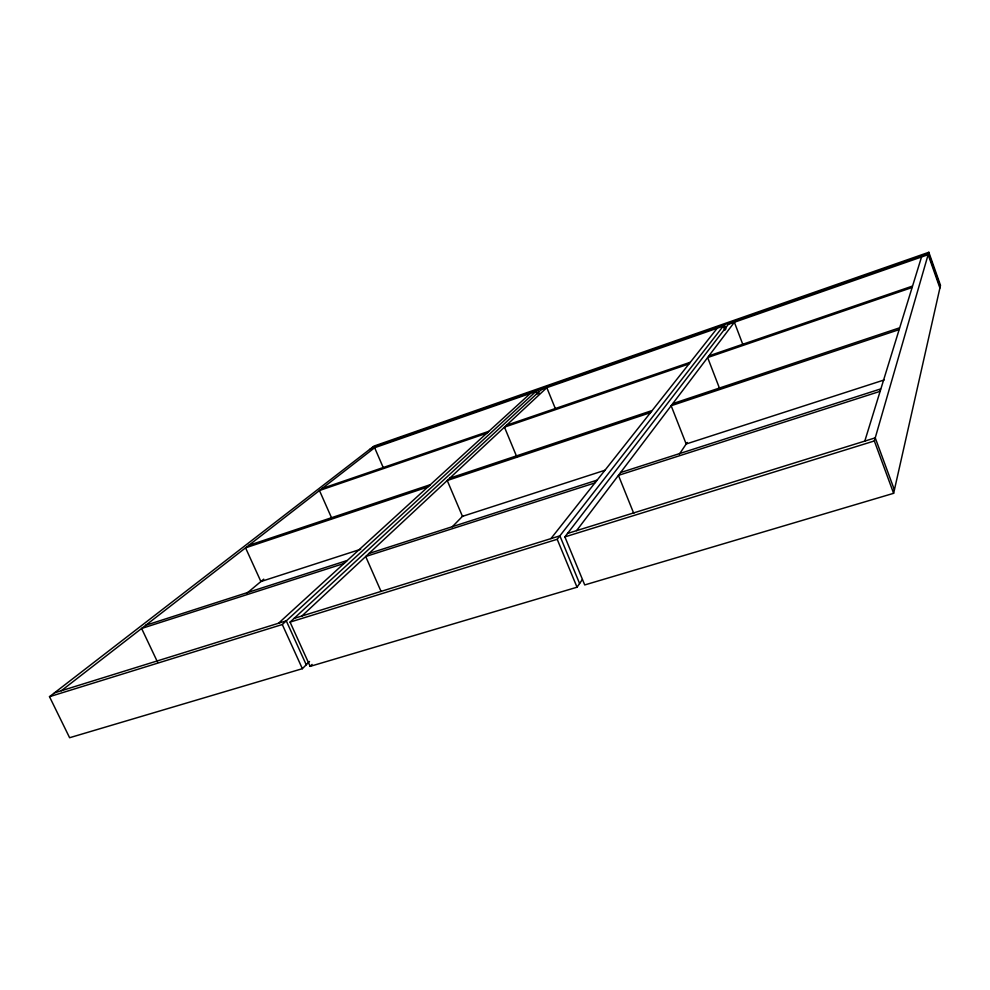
<?xml version="1.0" encoding="UTF-8"?>
<svg xmlns="http://www.w3.org/2000/svg" width="990" height="990" viewBox="0 0 990 990"><rect width="100%" height="100%" fill="white"/><g stroke="black" fill="none" stroke-linecap="round" stroke-linejoin="round"><path stroke-width="1.49" d="M729.407 322.95L564.882 536.902L584.719 584.942L893.624 493.317L940.5 285.368L928.83 252.277L374.01 446.069L49.5 696.688L69.609 737.723L302.371 668.683L309.511 661.493M893.624 493.317L874.343 440.958L928.83 252.277M864.79 441.107L921.529 256.967M679.487 454.002L687.209 442.443M543.003 388.018L290.07 622.104L310.155 666.369L577.034 587.218L582.219 579.707M576.576 530.652L734.37 322.245L743.119 345.238M290.07 622.104L557.197 539.29L724.321 324.732L725.955 329.014M550.898 538.634L717.218 328.235M452.294 526.754L463.072 515.728M310.155 666.369L312.073 664.426M301.901 615.99L546.814 387.672L555.526 409.056M49.5 696.688L282.286 624.517L537.582 389.911L539.315 394.156M278.487 623.267L530.393 393.401M247.166 593.022L263.748 579.15M61.331 690.735L374.641 447.728L383.427 468.035M371.807 447.777L928.484 253.465L940.203 286.679M369.592 449.485L535.862 391.483L537.025 394.329M541.307 389.59L723.232 326.131L724.866 330.425M728.331 324.349L928.137 254.665L939.906 288.003M322.059 488.503L488.565 431.417L486.511 433.298L319.461 490.52L331.811 518.426M506.472 425.279L690.055 362.34L688.718 364.023L504.467 427.148L516.768 456.786M708.914 355.868L912.26 286.16L911.815 287.607L707.64 357.551L719.817 389.107M248.738 545.379L430.106 484.754L427.556 487.08L245.557 547.841L260.902 581.538L360.657 549.277M449.695 478.207L651.865 410.627L650.195 412.743L447.233 480.509L462.466 516.347L604.989 470.25M672.742 403.648L899.365 327.9L898.796 329.732L671.158 405.739L686.169 443.99L884.132 379.962M145.703 625.296L347.007 560.55L343.691 563.582L141.607 628.464L157.608 662.236M368.924 553.509L596.822 480.212L594.606 483.009L365.694 556.516L381.076 591.463M620.544 472.577L880.494 388.983L879.726 391.458L618.441 475.361L633.761 513.402M54.438 692.876L286.283 620.841L306.244 664.785M294.03 618.441L559.882 535.837L579.596 583.506M567.518 533.462L875.234 437.852L894.391 489.901M564.882 536.902L874.343 440.958M282.286 624.517L302.371 668.683M557.197 539.29L577.034 587.218"/></g></svg>
